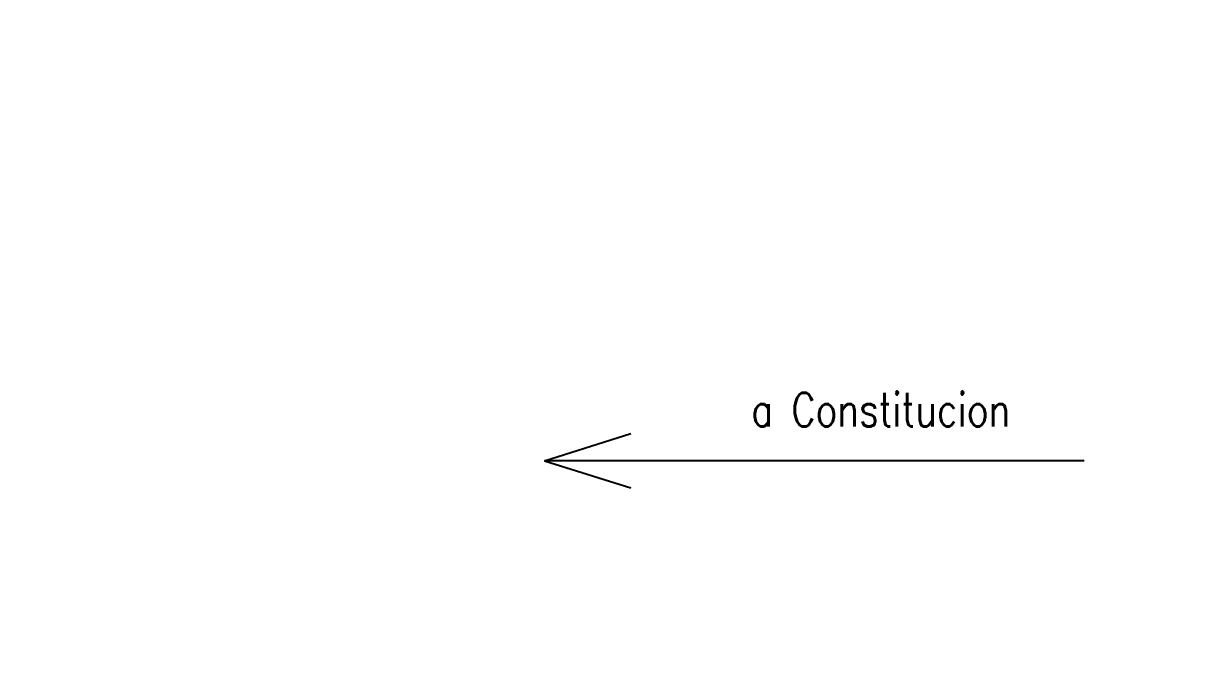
# Model space of a CAD drawing. Header units: millimetres. Extents: x -37020 to 35906, y -101 to 52234.
# Drawn here: x -56.94 to -51.73, y 393.79 to 396.69 of the extents above; entities that cross this region are included whole.
import ezdxf

# ---------------------------------------------------------------- set-up
doc = ezdxf.new("R2010")
doc.units = ezdxf.units.MM
doc.header["$PDMODE"] = 35
doc.header["$PDSIZE"] = 1
doc.layers.add('GE-Cotas', color=1, linetype='Continuous')
doc.layers.add('M_DIM', color=1, linetype='Continuous')
doc.styles.add('Romans', font='romans.shx', dxfattribs={"width": 0.8})
doc.styles.add('STYLE-MSF', font='simplex.shx', dxfattribs={"width": 0.8})
doc.dimstyles.new('COTAS GENERAL', dxfattribs={"dimscale": 0.1, "dimtxt": 2.5, "dimasz": 2.5, "dimexe": 1, "dimexo": 1, "dimgap": 1.25, "dimtad": 1, "dimzin": 1, "dimdsep": 46, "dimtxsty": 'Romans', "dimcen": 1, "dimclrd": 2, "dimclre": 1, "dimclrt": 3, "dimaunit": 1, "dimadec": 3, "dimazin": 0, "dimtfac": 1, "dimtix": 1, "dimtmove": 0, "dimatfit": 0, "dimfxl": 1, "dimtolj": 1, "dimarcsym": 0})

# ---------------------------------------------------------------- blocks, each defined once
blk = doc.blocks.new('*D313')
at = {"layer": 'Defpoints', "color": 0, "transparency": 16777216}
for p in [(-55.8202, 399.1444), (-56.9384, 398.9944), (-51.2936, 393.7944)]:
    blk.add_point(p, dxfattribs=at)
at = {"layer": 'GE-Cotas', "color": 1, "lineweight": -2, "transparency": 16777216}
for p, q in [((-56.2202, 398.9944), (-56.0202, 399.1444)), ((-56.0202, 399.1444), (-55.0527, 399.1444)), ((-56.8884, 398.9944), (-56.2202, 398.9944))]:
    blk.add_line(p, q, dxfattribs=at)
at = {"layer": 'GE-Cotas', "color": 3, "linetype": 'Continuous', "transparency": 16777216, "insert": (-55.4052, 399.2694), "char_height": 0.125, "attachment_point": 5, "style": 'Romans'}
blk.add_mtext('\\A1;{\\Fsimplex|c0;+ ~}5200', dxfattribs=at)
blk = doc.blocks.new('*D317')
at = {"layer": 'Defpoints', "color": 0, "transparency": 16777216}
for p in [(-55.7534, 400.2194), (-56.8151, 399.9619), (-51.2936, 394.1621)]:
    blk.add_point(p, dxfattribs=at)
at = {"layer": 'GE-Cotas', "color": 1, "lineweight": -2, "transparency": 16777216}
for p, q in [((-56.1534, 399.9619), (-55.9534, 400.2194)), ((-55.9534, 400.2194), (-54.9858, 400.2194)), ((-56.7651, 399.9619), (-56.1534, 399.9619))]:
    blk.add_line(p, q, dxfattribs=at)
at = {"layer": 'GE-Cotas', "color": 3, "linetype": 'Continuous', "transparency": 16777216, "insert": (-55.3384, 400.3444), "char_height": 0.125, "attachment_point": 5, "style": 'Romans'}
blk.add_mtext('\\A1;{\\Fsimplex|c0;+ ~}5800', dxfattribs=at)

msp = doc.modelspace()

# ---------------------------------------------------------------- linework, layer by layer
at = {"layer": 'M_DIM', "color": 3}
for p, q in [((-54.5988, 394.7323), (-54.2115, 394.8536)), ((-52.176, 394.7323), (-54.5988, 394.7323)), ((-54.5988, 394.7323), (-54.2115, 394.611))]:
    msp.add_line(p, q, dxfattribs=at)

# ---------------------------------------------------------------- texts
at = {"layer": 'M_DIM', "color": 3, "style": 'STYLE-MSF', "width": 0.8}
msp.add_text('a Constitucion', height=0.15, dxfattribs=at).set_placement((-53.6701, 394.886))

# ---------------------------------------------------------------- dimensions: what is measured, and where the dimension line sits
at = {"layer": 'GE-Cotas'}
for feature_location, offset, origin, picture, middle in [((-56.8151, 399.9619), (1.0617, 0.2575), (-51.2936, 394.1621), '*D317', (-55.3384, 400.3444)), ((-56.9384, 398.9944), (1.1181, 0.1501), (-51.2936, 393.7944), '*D313', (-55.4052, 399.2694))]:
    dim = msp.add_ordinate_dim(feature_location=feature_location, offset=offset, dtype=0, origin=origin, text='{\\Fsimplex|c0;+ ~}<>', dimstyle='COTAS GENERAL', override={"dimscale": 0.05, "dimasz": 2, "dimdec": 0, "dimlfac": 1000, "dimdsep": 44}, dxfattribs=at)
    dim.commit()
    dim.dimension.update_dxf_attribs({"geometry": picture, "text_midpoint": middle})

doc.saveas('drawing.dxf')
